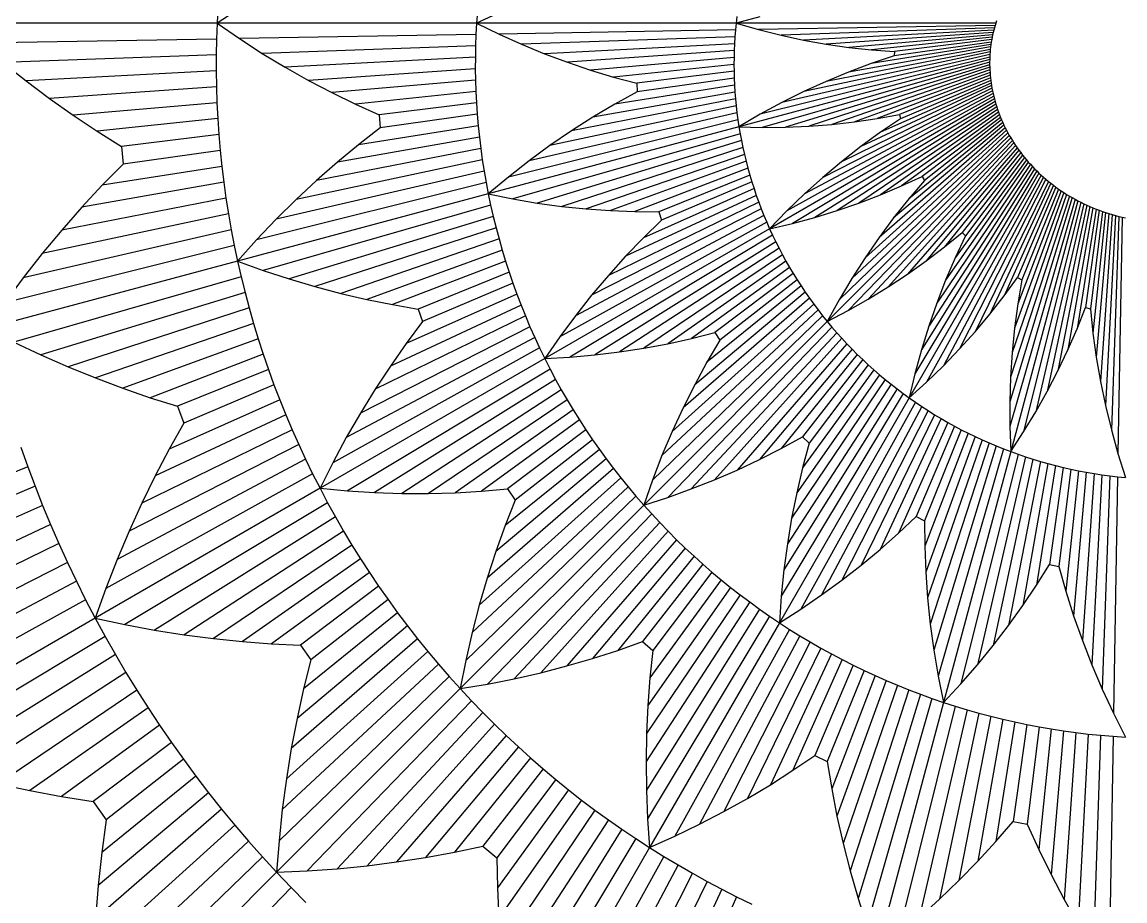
# Model space of a CAD drawing. Header units: metres. Extents: x -32.5 to 30, y -28.8 to 31.2.
# Drawn here: x -21.26 to -0.01, y -16.9 to 0.02 of the extents above; entities that cross this region are included whole.
import ezdxf

# ---------------------------------------------------------------- set-up
doc = ezdxf.new("R2010")
doc.units = ezdxf.units.M
for name, color, linetype in [('Fill', 3, 'Continuous'), ('Inner', 2, 'Continuous'), ('Outer', 1, 'Continuous')]:
    doc.layers.add(name, color=color, linetype=linetype)

msp = doc.modelspace()

# ---------------------------------------------------------------- linework, layer by layer
at = {"layer": 'Fill'}
for p, q in [((-17.5, 0), (-22.5, 0)), ((-12.5, 0), (-17.5, 0)), ((-7.5, 0), (-12.5, 0)), ((-2.5, 0), (-7.5, 0)), ((-7.513, -0.131), (-12.068, -0.211)), ((-2.514, -0.044), (-7.068, -0.123)), ((-2.526, -0.088), (-6.635, -0.232)), ((-2.538, -0.133), (-6.2, -0.325)), ((-2.549, -0.178), (-5.764, -0.403)), ((-17.511, -0.306), (-22.066, -0.385)), ((-12.512, -0.218), (-17.067, -0.298)), ((-7.523, -0.263), (-11.632, -0.406)), ((-7.531, -0.395), (-11.193, -0.587)), ((-2.56, -0.224), (-5.327, -0.466)), ((-2.593, -0.411), (-4.897, -0.776)), ((-2.569, -0.27), (-4.89, -0.514)), ((-2.586, -0.363), (-4.456, -0.626)), ((-2.578, -0.317), (-4.453, -0.547)), ((-17.517, -0.612), (-21.626, -0.755)), ((-12.52, -0.437), (-16.629, -0.581)), ((-7.537, -0.527), (-10.752, -0.752)), ((-2.612, -0.603), (-6.618, -1.528)), ((-2.608, -0.554), (-6.195, -1.317)), ((-2.604, -0.506), (-5.767, -1.121)), ((-2.599, -0.458), (-5.334, -0.941)), ((-12.524, -0.656), (-16.186, -0.848)), ((-7.541, -0.66), (-10.308, -0.902)), ((-7.542, -0.793), (-9.862, -1.037)), ((-2.616, -0.701), (-7.446, -1.995)), ((-2.614, -0.652), (-7.035, -1.754)), ((-2.617, -0.75), (-6.996, -2.006)), ((-2.617, -0.8), (-6.548, -2.002)), ((-17.518, -0.918), (-21.179, -1.11)), ((-12.525, -0.876), (-15.739, -1.101)), ((-7.541, -0.926), (-9.415, -1.156)), ((-7.537, -1.059), (-9.408, -1.322)), ((-2.615, -0.85), (-6.103, -1.983)), ((-2.613, -0.9), (-5.66, -1.949)), ((-2.61, -0.95), (-5.221, -1.9)), ((-2.606, -1), (-4.785, -1.837)), ((-2.601, -1.051), (-4.353, -1.759)), ((-17.513, -1.225), (-20.727, -1.449)), ((-12.522, -1.095), (-15.289, -1.338)), ((-7.531, -1.193), (-9.836, -1.558)), ((-2.572, -1.254), (-5.468, -2.667)), ((-2.58, -1.203), (-5.098, -2.377)), ((-2.588, -1.152), (-4.72, -2.101)), ((-2.595, -1.102), (-4.334, -1.84)), ((-12.514, -1.315), (-14.835, -1.559)), ((-7.512, -1.46), (-10.675, -2.075)), ((-7.523, -1.326), (-10.258, -1.809)), ((-2.526, -1.458), (-6.856, -3.958)), ((-2.539, -1.407), (-6.523, -3.616)), ((-2.551, -1.356), (-6.181, -3.286)), ((-2.562, -1.305), (-5.829, -2.97)), ((-17.503, -1.531), (-20.27, -1.773)), ((-12.503, -1.535), (-14.378, -1.765)), ((-7.499, -1.594), (-11.086, -2.356)), ((-2.512, -1.509), (-6.417, -3.856)), ((-2.497, -1.56), (-5.983, -3.739)), ((-2.481, -1.611), (-5.556, -3.608)), ((-2.464, -1.662), (-5.135, -3.464)), ((-17.487, -1.838), (-19.808, -2.082)), ((-12.488, -1.755), (-14.359, -2.018)), ((-7.466, -1.861), (-11.886, -2.964)), ((-7.484, -1.728), (-11.489, -2.653)), ((-2.446, -1.713), (-4.722, -3.306)), ((-2.427, -1.763), (-4.315, -3.135)), ((-2.407, -1.814), (-3.916, -2.951)), ((-2.386, -1.864), (-3.874, -3.027)), ((-12.47, -1.975), (-14.774, -2.34)), ((-7.446, -1.995), (-12.275, -3.289)), ((-2.265, -2.112), (-5.272, -4.916)), ((-2.291, -2.063), (-5.016, -4.517)), ((-2.317, -2.014), (-4.748, -4.128)), ((-2.341, -1.964), (-4.469, -3.75)), ((-2.364, -1.914), (-4.177, -3.383)), ((-17.466, -2.145), (-19.341, -2.375)), ((-12.447, -2.195), (-15.182, -2.677)), ((-7.423, -2.129), (-11.802, -3.384)), ((-7.398, -2.262), (-11.33, -3.464)), ((-2.21, -2.21), (-5.745, -5.745)), ((-2.238, -2.161), (-5.515, -5.326)), ((-2.18, -2.258), (-5.345, -5.535)), ((-2.15, -2.306), (-4.954, -5.312)), ((-17.44, -2.451), (-19.31, -2.714)), ((-12.42, -2.414), (-15.583, -3.029)), ((-7.371, -2.395), (-10.858, -3.528)), ((-7.341, -2.528), (-10.388, -3.577)), ((-2.119, -2.353), (-4.572, -5.078)), ((-2.087, -2.4), (-4.201, -4.832)), ((-2.053, -2.447), (-3.839, -4.575)), ((-2.019, -2.493), (-3.487, -4.307)), ((-1.984, -2.539), (-3.147, -4.028)), ((-17.408, -2.757), (-19.713, -3.122)), ((-12.39, -2.634), (-15.976, -3.396)), ((-7.309, -2.66), (-9.919, -3.61)), ((-1.793, -2.761), (-3.79, -5.836)), ((-1.833, -2.717), (-3.635, -5.389)), ((-1.872, -2.674), (-3.465, -4.949)), ((-1.91, -2.629), (-3.282, -4.517)), ((-1.948, -2.584), (-3.084, -4.093)), ((-12.356, -2.853), (-16.361, -3.777)), ((-7.274, -2.792), (-9.453, -3.628)), ((-7.237, -2.924), (-8.989, -3.632)), ((-1.667, -2.887), (-4.167, -7.217)), ((-1.71, -2.845), (-4.056, -6.75)), ((-1.752, -2.803), (-3.93, -6.29)), ((-1.623, -2.928), (-3.831, -6.912)), ((-1.578, -2.968), (-3.508, -6.598)), ((-17.371, -3.063), (-20.106, -3.545)), ((-12.317, -3.071), (-16.738, -4.173)), ((-7.156, -3.186), (-9.288, -4.135)), ((-7.198, -3.055), (-8.937, -3.793)), ((-1.532, -3.007), (-3.197, -6.274)), ((-1.486, -3.046), (-2.898, -5.942)), ((-1.438, -3.084), (-2.612, -5.601)), ((-1.39, -3.121), (-2.339, -5.253)), ((-1.34, -3.158), (-2.078, -4.897)), ((-17.328, -3.368), (-20.491, -3.983)), ((-12.275, -3.289), (-17.105, -4.583)), ((-7.112, -3.316), (-9.63, -4.49)), ((-1.027, -3.36), (-2.229, -7.292)), ((-0.972, -3.391), (-2.228, -7.77)), ((-1.082, -3.329), (-2.215, -6.816)), ((-1.135, -3.296), (-2.184, -6.343)), ((-1.188, -3.263), (-2.138, -5.873)), ((-1.239, -3.229), (-2.076, -5.407)), ((-1.29, -3.194), (-1.998, -4.945)), ((-12.229, -3.507), (-16.608, -4.762)), ((-7.017, -3.575), (-10.284, -5.24)), ((-7.066, -3.446), (-9.962, -4.859)), ((-0.917, -3.421), (-2.211, -8.251)), ((-0.86, -3.45), (-1.962, -7.87)), ((-0.803, -3.478), (-1.728, -7.484)), ((-0.745, -3.505), (-1.507, -7.092)), ((-0.686, -3.531), (-1.301, -6.694)), ((-0.627, -3.556), (-1.109, -6.292)), ((-0.567, -3.58), (-0.932, -5.885)), ((-0.506, -3.603), (-0.769, -5.474)), ((-17.281, -3.673), (-20.867, -4.435)), ((-12.18, -3.724), (-16.111, -4.926)), ((-6.965, -3.704), (-10.595, -5.634)), ((-0.445, -3.626), (-0.675, -5.5)), ((-0.383, -3.647), (-0.627, -5.967)), ((-0.321, -3.667), (-0.563, -6.434)), ((-0.258, -3.685), (-0.482, -6.9)), ((-0.194, -3.703), (-0.386, -7.365)), ((-0.13, -3.72), (-0.273, -7.829)), ((-0.065, -3.736), (-0.145, -8.29)), ((-17.227, -3.977), (-21.233, -4.902)), ((-12.126, -3.94), (-15.613, -5.073)), ((-6.856, -3.958), (-11.186, -6.458)), ((-6.912, -3.831), (-10.896, -6.04)), ((-12.068, -4.156), (-15.115, -5.205)), ((-6.798, -4.085), (-10.703, -6.431)), ((-6.737, -4.21), (-10.224, -6.388)), ((-17.169, -4.281), (-21.589, -5.383)), ((-12.007, -4.37), (-14.617, -5.32)), ((-6.674, -4.334), (-9.75, -6.331)), ((-6.609, -4.458), (-9.281, -6.26)), ((-17.105, -4.583), (-21.935, -5.877)), ((-11.942, -4.584), (-14.12, -5.42)), ((-6.542, -4.581), (-8.817, -6.174)), ((-17.036, -4.885), (-21.415, -6.141)), ((-11.873, -4.797), (-13.624, -5.505)), ((-6.472, -4.702), (-8.36, -6.074)), ((-6.4, -4.823), (-7.909, -5.96)), ((-11.8, -5.009), (-13.539, -5.747)), ((-6.25, -5.061), (-8.063, -6.529)), ((-6.326, -4.942), (-7.814, -6.105)), ((-16.961, -5.186), (-20.893, -6.388)), ((-11.724, -5.22), (-13.855, -6.169)), ((-6.09, -5.294), (-8.522, -7.408)), ((-6.171, -5.178), (-8.299, -6.964)), ((-16.881, -5.485), (-20.368, -6.618)), ((-11.644, -5.429), (-14.161, -6.603)), ((-5.922, -5.522), (-8.929, -8.326)), ((-6.007, -5.409), (-8.732, -7.862)), ((-11.559, -5.638), (-14.456, -7.05)), ((-5.835, -5.634), (-9.112, -8.799)), ((-16.796, -5.783), (-19.843, -6.832)), ((-11.472, -5.845), (-14.739, -7.51)), ((-5.745, -5.745), (-9.281, -9.281)), ((-5.654, -5.855), (-8.818, -9.132)), ((-16.706, -6.08), (-19.316, -7.03)), ((-11.38, -6.051), (-15.01, -7.981)), ((-5.56, -5.963), (-8.364, -8.969)), ((-5.465, -6.069), (-7.918, -8.794)), ((-11.285, -6.255), (-15.269, -8.464)), ((-5.367, -6.174), (-7.481, -8.606)), ((-5.267, -6.277), (-7.053, -8.405)), ((-16.61, -6.376), (-18.788, -7.212)), ((-11.186, -6.458), (-15.516, -8.958)), ((-5.166, -6.379), (-6.634, -8.192)), ((-5.062, -6.479), (-6.225, -7.968)), ((-4.957, -6.578), (-6.093, -8.086)), ((-16.509, -6.67), (-18.26, -7.378)), ((-11.084, -6.66), (-14.989, -9.006)), ((-4.74, -6.769), (-6.333, -9.045)), ((-4.849, -6.674), (-6.221, -8.562)), ((-16.403, -6.963), (-18.142, -7.701)), ((-10.978, -6.86), (-14.464, -9.038)), ((-4.516, -6.954), (-6.513, -10.029)), ((-4.629, -6.863), (-6.431, -9.534)), ((-10.868, -7.058), (-13.943, -9.055)), ((-4.167, -7.217), (-6.667, -11.547)), ((-4.285, -7.131), (-6.631, -11.036)), ((-4.401, -7.044), (-6.58, -10.53)), ((-16.292, -7.253), (-18.423, -8.203)), ((-10.754, -7.254), (-13.426, -9.056)), ((-4.047, -7.301), (-6.255, -11.285)), ((-3.925, -7.382), (-5.855, -11.012)), ((-16.175, -7.543), (-18.693, -8.717)), ((-10.638, -7.449), (-12.913, -9.042)), ((-10.517, -7.641), (-12.405, -9.013)), ((-3.802, -7.462), (-5.467, -10.729)), ((-3.677, -7.54), (-5.09, -10.436)), ((-3.551, -7.616), (-4.725, -10.133)), ((-16.053, -7.83), (-18.95, -9.242)), ((-10.393, -7.832), (-11.902, -8.969)), ((-3.423, -7.689), (-4.372, -9.821)), ((-3.294, -7.76), (-4.032, -9.499)), ((-3.163, -7.83), (-3.871, -9.581)), ((-10.266, -8.021), (-11.754, -9.184)), ((-3.031, -7.897), (-3.867, -10.075)), ((-2.898, -7.961), (-3.848, -10.572)), ((-2.763, -8.024), (-3.812, -11.07)), ((-15.927, -8.115), (-19.194, -9.78)), ((-10.135, -8.207), (-11.949, -9.676)), ((-2.627, -8.084), (-3.76, -11.571)), ((-2.489, -8.142), (-3.691, -12.073)), ((-2.351, -8.197), (-3.606, -12.577)), ((-2.211, -8.251), (-3.505, -13.08)), ((-15.795, -8.398), (-19.425, -10.328)), ((-10.001, -8.392), (-12.129, -10.177)), ((-2.07, -8.301), (-3.172, -12.722)), ((-1.928, -8.35), (-2.853, -12.356)), ((-1.785, -8.396), (-2.547, -11.982)), ((-1.64, -8.439), (-2.255, -11.602)), ((-1.495, -8.48), (-1.978, -11.216)), ((-21.145, -8.543), (-22.896, -9.251)), ((-15.658, -8.679), (-19.643, -10.888)), ((-9.864, -8.574), (-12.295, -10.688)), ((-1.349, -8.519), (-1.714, -10.823)), ((-1.202, -8.555), (-1.465, -10.425)), ((-1.055, -8.588), (-1.285, -10.463)), ((-0.906, -8.619), (-1.15, -10.94)), ((-0.757, -8.648), (-0.999, -11.415)), ((-0.606, -8.673), (-0.831, -11.888)), ((-0.456, -8.696), (-0.648, -12.358)), ((-21.005, -8.916), (-22.744, -9.654)), ((-9.723, -8.754), (-12.448, -11.208)), ((-0.304, -8.717), (-0.448, -12.826)), ((-0.152, -8.735), (-0.232, -13.29)), ((-15.516, -8.958), (-19.846, -11.458)), ((-9.431, -9.108), (-12.708, -12.272)), ((-9.579, -8.932), (-12.585, -11.736)), ((-20.859, -9.287), (-22.991, -10.236)), ((-15.369, -9.235), (-19.274, -11.581)), ((-9.281, -9.281), (-12.816, -12.816)), ((-15.218, -9.509), (-18.704, -11.688)), ((-9.127, -9.451), (-12.292, -12.728)), ((-20.707, -9.656), (-23.224, -10.83)), ((-8.97, -9.619), (-11.774, -12.626)), ((-15.061, -9.781), (-18.136, -11.778)), ((-8.81, -9.785), (-11.264, -12.51)), ((-8.647, -9.947), (-10.761, -12.379)), ((-20.547, -10.022), (-23.444, -11.434)), ((-14.9, -10.05), (-17.571, -11.852)), ((-8.481, -10.108), (-10.267, -12.235)), ((-20.382, -10.385), (-23.649, -12.05)), ((-14.733, -10.316), (-17.009, -11.91)), ((-8.312, -10.265), (-9.781, -12.078)), ((-14.562, -10.58), (-16.45, -11.952)), ((-8.14, -10.419), (-9.303, -11.908)), ((-7.966, -10.571), (-9.102, -12.079)), ((-20.21, -10.746), (-23.84, -12.676)), ((-7.788, -10.719), (-9.16, -12.607)), ((-14.387, -10.841), (-15.895, -11.978)), ((-7.425, -11.008), (-9.227, -13.679)), ((-7.608, -10.865), (-9.201, -13.141)), ((-20.031, -11.103), (-24.016, -13.312)), ((-14.206, -11.099), (-15.695, -12.262)), ((-7.239, -11.147), (-9.236, -14.222)), ((-19.846, -11.458), (-24.177, -13.958)), ((-14.021, -11.354), (-15.834, -12.822)), ((-7.051, -11.284), (-9.229, -14.77)), ((-6.86, -11.417), (-9.206, -15.322)), ((-13.831, -11.606), (-15.959, -13.391)), ((-6.667, -11.547), (-9.167, -15.877)), ((-6.471, -11.674), (-8.679, -15.658)), ((-19.655, -11.81), (-23.56, -14.156)), ((-13.637, -11.855), (-16.069, -13.969)), ((-6.273, -11.797), (-8.203, -15.427)), ((-13.439, -12.1), (-16.163, -14.554)), ((-6.072, -11.917), (-7.737, -15.184)), ((-5.869, -12.034), (-7.282, -14.93)), ((-19.458, -12.159), (-22.944, -14.337)), ((-5.664, -12.147), (-6.838, -14.665)), ((-5.457, -12.257), (-6.406, -14.388)), ((-19.254, -12.504), (-22.33, -14.501)), ((-13.235, -12.342), (-16.242, -15.146)), ((-5.248, -12.363), (-5.986, -14.102)), ((-5.036, -12.465), (-5.744, -14.217)), ((-13.028, -12.581), (-16.305, -15.746)), ((-4.823, -12.564), (-5.659, -14.743)), ((-4.608, -12.66), (-5.558, -15.27)), ((-19.045, -12.846), (-21.716, -14.648)), ((-12.816, -12.816), (-16.352, -16.352)), ((-4.391, -12.751), (-5.44, -15.798)), ((-4.172, -12.839), (-5.305, -16.326)), ((-3.951, -12.923), (-5.153, -16.855)), ((-12.6, -13.048), (-15.765, -16.325)), ((-3.729, -13.004), (-4.984, -17.383)), ((-3.505, -13.08), (-4.799, -17.91)), ((-3.279, -13.153), (-4.381, -17.573)), ((-18.829, -13.184), (-21.105, -14.778)), ((-12.38, -13.276), (-15.184, -16.283)), ((-3.052, -13.222), (-3.977, -17.227)), ((-2.824, -13.287), (-3.586, -16.873)), ((-2.594, -13.347), (-3.209, -16.51)), ((-18.607, -13.519), (-20.495, -14.891)), ((-12.156, -13.5), (-14.609, -16.225)), ((-2.364, -13.404), (-2.846, -16.14)), ((-2.131, -13.457), (-2.496, -15.762)), ((-1.898, -13.506), (-2.161, -15.377)), ((-1.664, -13.551), (-1.894, -15.426)), ((-1.429, -13.592), (-1.672, -15.912)), ((-11.928, -13.721), (-14.041, -16.153)), ((-1.192, -13.628), (-1.434, -16.396)), ((-0.955, -13.661), (-1.18, -16.875)), ((-0.717, -13.69), (-0.909, -17.351)), ((-0.479, -13.714), (-0.622, -17.822)), ((-0.24, -13.734), (-0.319, -18.289)), ((-18.38, -13.85), (-19.888, -14.987)), ((-11.695, -13.938), (-13.481, -16.066)), ((-18.146, -14.177), (-19.635, -15.34)), ((-11.459, -14.151), (-12.927, -15.964)), ((-11.219, -14.359), (-12.382, -15.848)), ((-17.907, -14.501), (-19.72, -15.969)), ((-10.975, -14.564), (-12.112, -16.073)), ((-17.662, -14.82), (-19.789, -16.605)), ((-10.727, -14.765), (-12.099, -16.652)), ((-10.476, -14.961), (-12.069, -17.236)), ((-17.411, -15.135), (-19.843, -17.249)), ((-10.221, -15.153), (-12.023, -17.824)), ((-17.154, -15.446), (-19.879, -17.899)), ((-9.962, -15.341), (-11.959, -18.416)), ((-9.7, -15.524), (-11.879, -19.01)), ((-9.435, -15.703), (-11.781, -19.608)), ((-16.892, -15.752), (-19.899, -18.556)), ((-9.167, -15.877), (-11.667, -20.207)), ((-16.625, -16.054), (-19.902, -19.219)), ((-8.895, -16.047), (-11.103, -20.031)), ((-16.352, -16.352), (-19.887, -19.887)), ((-8.62, -16.212), (-10.55, -19.842)), ((-8.342, -16.372), (-10.007, -19.639)), ((-8.061, -16.528), (-9.474, -19.424)), ((-16.074, -16.645), (-19.238, -19.922)), ((-7.777, -16.679), (-8.951, -19.196)), ((-7.491, -16.824), (-8.44, -18.956))]:
    msp.add_line(p, q, dxfattribs=at)
at = {"layer": 'Inner'}
for p, q in [((-17.483, 0.305), (-17.5, 0)), ((-12.484, 0.218), (-12.5, 0)), ((-17.5, 0), (-17.511, -0.306)), ((-12.5, 0), (-12.512, -0.218)), ((-7.5, 0), (-7.513, -0.131)), ((-7.485, 0.131), (-7.5, 0)), ((-2.5, 0), (-2.514, -0.044)), ((-2.486, 0.043), (-2.5, 0)), ((-7.513, -0.131), (-7.523, -0.263)), ((-2.549, -0.178), (-2.56, -0.224)), ((-2.538, -0.133), (-2.549, -0.178)), ((-2.526, -0.088), (-2.538, -0.133)), ((-2.514, -0.044), (-2.526, -0.088)), ((-17.511, -0.306), (-17.517, -0.612)), ((-12.512, -0.218), (-12.52, -0.437)), ((-7.531, -0.395), (-7.537, -0.527)), ((-7.523, -0.263), (-7.531, -0.395)), ((-2.593, -0.411), (-2.599, -0.458)), ((-2.586, -0.363), (-2.593, -0.411)), ((-2.578, -0.317), (-2.586, -0.363)), ((-2.569, -0.27), (-2.578, -0.317)), ((-2.56, -0.224), (-2.569, -0.27)), ((-17.517, -0.612), (-17.518, -0.918)), ((-12.52, -0.437), (-12.524, -0.656)), ((-7.537, -0.527), (-7.541, -0.66)), ((-2.612, -0.603), (-2.614, -0.652)), ((-2.608, -0.554), (-2.612, -0.603)), ((-2.604, -0.506), (-2.608, -0.554)), ((-2.599, -0.458), (-2.604, -0.506)), ((-12.524, -0.656), (-12.525, -0.876)), ((-7.541, -0.66), (-7.542, -0.793)), ((-7.542, -0.793), (-7.541, -0.926)), ((-2.616, -0.701), (-2.617, -0.75)), ((-2.617, -0.75), (-2.617, -0.8)), ((-2.617, -0.8), (-2.615, -0.85)), ((-2.614, -0.652), (-2.616, -0.701)), ((-17.518, -0.918), (-17.513, -1.225)), ((-12.525, -0.876), (-12.522, -1.095)), ((-7.541, -0.926), (-7.537, -1.059)), ((-7.537, -1.059), (-7.531, -1.193)), ((-2.615, -0.85), (-2.613, -0.9)), ((-2.613, -0.9), (-2.61, -0.95)), ((-2.61, -0.95), (-2.606, -1)), ((-2.606, -1), (-2.601, -1.051)), ((-2.601, -1.051), (-2.595, -1.102)), ((-17.513, -1.225), (-17.503, -1.531)), ((-12.522, -1.095), (-12.514, -1.315)), ((-7.531, -1.193), (-7.523, -1.326)), ((-2.595, -1.102), (-2.588, -1.152)), ((-2.588, -1.152), (-2.58, -1.203)), ((-2.58, -1.203), (-2.572, -1.254)), ((-2.572, -1.254), (-2.562, -1.305)), ((-12.514, -1.315), (-12.503, -1.535)), ((-7.523, -1.326), (-7.512, -1.46)), ((-7.512, -1.46), (-7.499, -1.594)), ((-2.562, -1.305), (-2.551, -1.356)), ((-2.551, -1.356), (-2.539, -1.407)), ((-2.539, -1.407), (-2.526, -1.458)), ((-2.526, -1.458), (-2.512, -1.509)), ((-17.503, -1.531), (-17.487, -1.838)), ((-12.503, -1.535), (-12.488, -1.755)), ((-7.499, -1.594), (-7.484, -1.728)), ((-2.512, -1.509), (-2.497, -1.56)), ((-2.497, -1.56), (-2.481, -1.611)), ((-2.481, -1.611), (-2.464, -1.662)), ((-2.464, -1.662), (-2.446, -1.713)), ((-17.487, -1.838), (-17.466, -2.145)), ((-12.488, -1.755), (-12.47, -1.975)), ((-7.484, -1.728), (-7.466, -1.861)), ((-7.466, -1.861), (-7.446, -1.995)), ((-2.446, -1.713), (-2.427, -1.763)), ((-2.427, -1.763), (-2.407, -1.814)), ((-2.407, -1.814), (-2.386, -1.864)), ((-2.386, -1.864), (-2.364, -1.914)), ((-12.47, -1.975), (-12.447, -2.195)), ((-7.446, -1.995), (-7.423, -2.129)), ((-2.364, -1.914), (-2.341, -1.964)), ((-2.341, -1.964), (-2.317, -2.014)), ((-2.317, -2.014), (-2.291, -2.063)), ((-2.291, -2.063), (-2.265, -2.112)), ((-2.265, -2.112), (-2.238, -2.161)), ((-17.466, -2.145), (-17.44, -2.451)), ((-12.447, -2.195), (-12.42, -2.414)), ((-7.423, -2.129), (-7.398, -2.262)), ((-7.398, -2.262), (-7.371, -2.395)), ((-2.238, -2.161), (-2.21, -2.21)), ((-2.21, -2.21), (-2.18, -2.258)), ((-2.18, -2.258), (-2.15, -2.306)), ((-2.15, -2.306), (-2.119, -2.353)), ((-17.44, -2.451), (-17.408, -2.757)), ((-12.42, -2.414), (-12.39, -2.634)), ((-7.371, -2.395), (-7.341, -2.528)), ((-7.341, -2.528), (-7.309, -2.66)), ((-2.119, -2.353), (-2.087, -2.4)), ((-2.087, -2.4), (-2.053, -2.447)), ((-2.053, -2.447), (-2.019, -2.493)), ((-2.019, -2.493), (-1.984, -2.539)), ((-1.984, -2.539), (-1.948, -2.584)), ((-17.408, -2.757), (-17.371, -3.063)), ((-12.39, -2.634), (-12.356, -2.853)), ((-7.309, -2.66), (-7.274, -2.792)), ((-1.948, -2.584), (-1.91, -2.629)), ((-1.91, -2.629), (-1.872, -2.674)), ((-1.872, -2.674), (-1.833, -2.717)), ((-1.833, -2.717), (-1.793, -2.761)), ((-1.793, -2.761), (-1.752, -2.803)), ((-12.356, -2.853), (-12.317, -3.071)), ((-7.274, -2.792), (-7.237, -2.924)), ((-7.237, -2.924), (-7.198, -3.055)), ((-1.752, -2.803), (-1.71, -2.845)), ((-1.71, -2.845), (-1.667, -2.887)), ((-1.667, -2.887), (-1.623, -2.928)), ((-1.623, -2.928), (-1.578, -2.968)), ((-1.578, -2.968), (-1.532, -3.007)), ((-17.371, -3.063), (-17.328, -3.368)), ((-12.317, -3.071), (-12.275, -3.289)), ((-7.198, -3.055), (-7.156, -3.186)), ((-7.156, -3.186), (-7.112, -3.316)), ((-1.532, -3.007), (-1.486, -3.046)), ((-1.486, -3.046), (-1.438, -3.084)), ((-1.438, -3.084), (-1.39, -3.121)), ((-1.39, -3.121), (-1.34, -3.158)), ((-1.34, -3.158), (-1.29, -3.194)), ((-17.328, -3.368), (-17.281, -3.673)), ((-12.275, -3.289), (-12.229, -3.507)), ((-7.112, -3.316), (-7.066, -3.446)), ((-1.29, -3.194), (-1.239, -3.229)), ((-1.239, -3.229), (-1.188, -3.263)), ((-1.188, -3.263), (-1.135, -3.296)), ((-1.135, -3.296), (-1.082, -3.329)), ((-1.082, -3.329), (-1.027, -3.36)), ((-1.027, -3.36), (-0.972, -3.391)), ((-0.972, -3.391), (-0.917, -3.421)), ((-12.229, -3.507), (-12.18, -3.724)), ((-7.066, -3.446), (-7.017, -3.575)), ((-7.017, -3.575), (-6.965, -3.704)), ((-0.917, -3.421), (-0.86, -3.45)), ((-0.86, -3.45), (-0.803, -3.478)), ((-0.803, -3.478), (-0.745, -3.505)), ((-0.745, -3.505), (-0.686, -3.531)), ((-0.686, -3.531), (-0.627, -3.556)), ((-0.627, -3.556), (-0.567, -3.58)), ((-0.567, -3.58), (-0.506, -3.603)), ((-0.506, -3.603), (-0.445, -3.626)), ((-17.281, -3.673), (-17.227, -3.977)), ((-12.18, -3.724), (-12.126, -3.94)), ((-6.965, -3.704), (-6.912, -3.831)), ((-0.445, -3.626), (-0.383, -3.647)), ((-0.383, -3.647), (-0.321, -3.667)), ((-0.321, -3.667), (-0.258, -3.685)), ((-0.258, -3.685), (-0.194, -3.703)), ((-0.194, -3.703), (-0.13, -3.72)), ((-0.13, -3.72), (-0.065, -3.736)), ((-0.065, -3.736), (0, -3.75)), ((-17.227, -3.977), (-17.169, -4.281)), ((-12.126, -3.94), (-12.068, -4.156)), ((-6.912, -3.831), (-6.856, -3.958)), ((-6.856, -3.958), (-6.798, -4.085)), ((-12.068, -4.156), (-12.007, -4.37)), ((-6.798, -4.085), (-6.737, -4.21)), ((-6.737, -4.21), (-6.674, -4.334)), ((-17.169, -4.281), (-17.105, -4.583)), ((-12.007, -4.37), (-11.942, -4.584)), ((-6.674, -4.334), (-6.609, -4.458)), ((-6.609, -4.458), (-6.542, -4.581)), ((-17.105, -4.583), (-17.036, -4.885)), ((-11.942, -4.584), (-11.873, -4.797)), ((-6.542, -4.581), (-6.472, -4.702)), ((-17.036, -4.885), (-16.961, -5.186)), ((-11.873, -4.797), (-11.8, -5.009)), ((-6.472, -4.702), (-6.4, -4.823)), ((-6.4, -4.823), (-6.326, -4.942)), ((-11.8, -5.009), (-11.724, -5.22)), ((-6.326, -4.942), (-6.25, -5.061)), ((-6.25, -5.061), (-6.171, -5.178)), ((-16.961, -5.186), (-16.881, -5.485)), ((-11.724, -5.22), (-11.644, -5.429)), ((-6.171, -5.178), (-6.09, -5.294)), ((-6.09, -5.294), (-6.007, -5.409)), ((-16.881, -5.485), (-16.796, -5.783)), ((-11.644, -5.429), (-11.559, -5.638)), ((-6.007, -5.409), (-5.922, -5.522)), ((-5.922, -5.522), (-5.835, -5.634)), ((-11.559, -5.638), (-11.472, -5.845)), ((-5.835, -5.634), (-5.745, -5.745)), ((-16.796, -5.783), (-16.706, -6.08)), ((-11.472, -5.845), (-11.38, -6.051)), ((-5.745, -5.745), (-5.654, -5.855)), ((-5.654, -5.855), (-5.56, -5.963)), ((-16.706, -6.08), (-16.61, -6.376)), ((-11.38, -6.051), (-11.285, -6.255)), ((-5.56, -5.963), (-5.465, -6.069)), ((-5.465, -6.069), (-5.367, -6.174)), ((-11.285, -6.255), (-11.186, -6.458)), ((-5.367, -6.174), (-5.267, -6.277)), ((-5.267, -6.277), (-5.166, -6.379)), ((-16.61, -6.376), (-16.509, -6.67)), ((-11.186, -6.458), (-11.084, -6.66)), ((-5.166, -6.379), (-5.062, -6.479)), ((-5.062, -6.479), (-4.957, -6.578)), ((-4.957, -6.578), (-4.849, -6.674)), ((-16.509, -6.67), (-16.403, -6.963)), ((-11.084, -6.66), (-10.978, -6.86)), ((-4.849, -6.674), (-4.74, -6.769)), ((-4.74, -6.769), (-4.629, -6.863)), ((-16.403, -6.963), (-16.292, -7.253)), ((-10.978, -6.86), (-10.868, -7.058)), ((-4.629, -6.863), (-4.516, -6.954)), ((-4.516, -6.954), (-4.401, -7.044)), ((-10.868, -7.058), (-10.754, -7.254)), ((-4.401, -7.044), (-4.285, -7.131)), ((-4.285, -7.131), (-4.167, -7.217)), ((-4.167, -7.217), (-4.047, -7.301)), ((-16.292, -7.253), (-16.175, -7.543)), ((-10.754, -7.254), (-10.638, -7.449)), ((-4.047, -7.301), (-3.925, -7.382)), ((-3.925, -7.382), (-3.802, -7.462)), ((-16.175, -7.543), (-16.053, -7.83)), ((-10.638, -7.449), (-10.517, -7.641)), ((-10.517, -7.641), (-10.393, -7.832)), ((-3.802, -7.462), (-3.677, -7.54)), ((-3.677, -7.54), (-3.551, -7.616)), ((-3.551, -7.616), (-3.423, -7.689)), ((-16.053, -7.83), (-15.927, -8.115)), ((-10.393, -7.832), (-10.266, -8.021)), ((-3.423, -7.689), (-3.294, -7.76)), ((-3.294, -7.76), (-3.163, -7.83)), ((-3.163, -7.83), (-3.031, -7.897)), ((-10.266, -8.021), (-10.135, -8.207)), ((-3.031, -7.897), (-2.898, -7.961)), ((-2.898, -7.961), (-2.763, -8.024)), ((-2.763, -8.024), (-2.627, -8.084)), ((-21.278, -8.168), (-21.145, -8.543)), ((-15.927, -8.115), (-15.795, -8.398)), ((-10.135, -8.207), (-10.001, -8.392)), ((-2.627, -8.084), (-2.489, -8.142)), ((-2.489, -8.142), (-2.351, -8.197)), ((-2.351, -8.197), (-2.211, -8.251)), ((-2.211, -8.251), (-2.07, -8.301)), ((-15.795, -8.398), (-15.658, -8.679)), ((-10.001, -8.392), (-9.864, -8.574)), ((-2.07, -8.301), (-1.928, -8.35)), ((-1.928, -8.35), (-1.785, -8.396)), ((-1.785, -8.396), (-1.64, -8.439)), ((-1.64, -8.439), (-1.495, -8.48)), ((-1.495, -8.48), (-1.349, -8.519)), ((-21.145, -8.543), (-21.005, -8.916)), ((-15.658, -8.679), (-15.516, -8.958)), ((-9.864, -8.574), (-9.723, -8.754)), ((-1.349, -8.519), (-1.202, -8.555)), ((-1.202, -8.555), (-1.055, -8.588)), ((-1.055, -8.588), (-0.906, -8.619)), ((-0.906, -8.619), (-0.757, -8.648)), ((-0.757, -8.648), (-0.606, -8.673)), ((-0.606, -8.673), (-0.456, -8.696)), ((-0.456, -8.696), (-0.304, -8.717)), ((-21.005, -8.916), (-20.859, -9.287)), ((-9.723, -8.754), (-9.579, -8.932)), ((-0.304, -8.717), (-0.152, -8.735)), ((-0.152, -8.735), (0, -8.75)), ((-15.516, -8.958), (-15.369, -9.235)), ((-9.579, -8.932), (-9.431, -9.108)), ((-9.431, -9.108), (-9.281, -9.281)), ((-20.859, -9.287), (-20.707, -9.656)), ((-15.369, -9.235), (-15.218, -9.509)), ((-9.281, -9.281), (-9.127, -9.451)), ((-15.218, -9.509), (-15.061, -9.781)), ((-9.127, -9.451), (-8.97, -9.619)), ((-20.707, -9.656), (-20.547, -10.022)), ((-8.97, -9.619), (-8.81, -9.785)), ((-15.061, -9.781), (-14.9, -10.05)), ((-8.81, -9.785), (-8.647, -9.947)), ((-8.647, -9.947), (-8.481, -10.108)), ((-20.547, -10.022), (-20.382, -10.385)), ((-14.9, -10.05), (-14.733, -10.316)), ((-8.481, -10.108), (-8.312, -10.265)), ((-20.382, -10.385), (-20.21, -10.746)), ((-14.733, -10.316), (-14.562, -10.58)), ((-8.312, -10.265), (-8.14, -10.419)), ((-14.562, -10.58), (-14.387, -10.841)), ((-8.14, -10.419), (-7.966, -10.571)), ((-7.966, -10.571), (-7.788, -10.719)), ((-20.21, -10.746), (-20.031, -11.103)), ((-7.788, -10.719), (-7.608, -10.865)), ((-14.387, -10.841), (-14.206, -11.099)), ((-7.608, -10.865), (-7.425, -11.008)), ((-7.425, -11.008), (-7.239, -11.147)), ((-20.031, -11.103), (-19.846, -11.458)), ((-14.206, -11.099), (-14.021, -11.354)), ((-7.239, -11.147), (-7.051, -11.284)), ((-19.846, -11.458), (-19.655, -11.81)), ((-14.021, -11.354), (-13.831, -11.606)), ((-7.051, -11.284), (-6.86, -11.417)), ((-6.86, -11.417), (-6.667, -11.547)), ((-13.831, -11.606), (-13.637, -11.855)), ((-6.667, -11.547), (-6.471, -11.674)), ((-6.471, -11.674), (-6.273, -11.797)), ((-19.655, -11.81), (-19.458, -12.159)), ((-13.637, -11.855), (-13.439, -12.1)), ((-6.273, -11.797), (-6.072, -11.917)), ((-13.439, -12.1), (-13.235, -12.342)), ((-6.072, -11.917), (-5.869, -12.034)), ((-5.869, -12.034), (-5.664, -12.147)), ((-19.458, -12.159), (-19.254, -12.504)), ((-5.664, -12.147), (-5.457, -12.257)), ((-5.457, -12.257), (-5.248, -12.363)), ((-19.254, -12.504), (-19.045, -12.846)), ((-13.235, -12.342), (-13.028, -12.581)), ((-5.248, -12.363), (-5.036, -12.465)), ((-5.036, -12.465), (-4.823, -12.564)), ((-13.028, -12.581), (-12.816, -12.816)), ((-4.823, -12.564), (-4.608, -12.66)), ((-4.608, -12.66), (-4.391, -12.751)), ((-19.045, -12.846), (-18.829, -13.184)), ((-12.816, -12.816), (-12.6, -13.048)), ((-4.391, -12.751), (-4.172, -12.839)), ((-4.172, -12.839), (-3.951, -12.923)), ((-3.951, -12.923), (-3.729, -13.004)), ((-12.6, -13.048), (-12.38, -13.276)), ((-3.729, -13.004), (-3.505, -13.08)), ((-3.505, -13.08), (-3.279, -13.153)), ((-3.279, -13.153), (-3.052, -13.222)), ((-18.829, -13.184), (-18.607, -13.519)), ((-12.38, -13.276), (-12.156, -13.5)), ((-3.052, -13.222), (-2.824, -13.287)), ((-2.824, -13.287), (-2.594, -13.347)), ((-2.594, -13.347), (-2.364, -13.404)), ((-18.607, -13.519), (-18.38, -13.85)), ((-12.156, -13.5), (-11.928, -13.721)), ((-2.364, -13.404), (-2.131, -13.457)), ((-2.131, -13.457), (-1.898, -13.506)), ((-1.898, -13.506), (-1.664, -13.551)), ((-1.664, -13.551), (-1.429, -13.592)), ((-1.429, -13.592), (-1.192, -13.628)), ((-11.928, -13.721), (-11.695, -13.938)), ((-1.192, -13.628), (-0.955, -13.661)), ((-0.955, -13.661), (-0.717, -13.69)), ((-0.717, -13.69), (-0.479, -13.714)), ((-0.479, -13.714), (-0.24, -13.734)), ((-0.24, -13.734), (0, -13.75)), ((-18.38, -13.85), (-18.146, -14.177)), ((-11.695, -13.938), (-11.459, -14.151)), ((-18.146, -14.177), (-17.907, -14.501)), ((-11.459, -14.151), (-11.219, -14.359)), ((-11.219, -14.359), (-10.975, -14.564)), ((-17.907, -14.501), (-17.662, -14.82)), ((-10.975, -14.564), (-10.727, -14.765)), ((-17.662, -14.82), (-17.411, -15.135)), ((-10.727, -14.765), (-10.476, -14.961)), ((-10.476, -14.961), (-10.221, -15.153)), ((-17.411, -15.135), (-17.154, -15.446)), ((-10.221, -15.153), (-9.962, -15.341)), ((-17.154, -15.446), (-16.892, -15.752)), ((-9.962, -15.341), (-9.7, -15.524)), ((-9.7, -15.524), (-9.435, -15.703)), ((-9.435, -15.703), (-9.167, -15.877)), ((-16.892, -15.752), (-16.625, -16.054)), ((-9.167, -15.877), (-8.895, -16.047)), ((-16.625, -16.054), (-16.352, -16.352)), ((-8.895, -16.047), (-8.62, -16.212)), ((-16.352, -16.352), (-16.074, -16.645)), ((-8.62, -16.212), (-8.342, -16.372)), ((-8.342, -16.372), (-8.061, -16.528)), ((-8.061, -16.528), (-7.777, -16.679)), ((-16.074, -16.645), (-15.79, -16.933)), ((-7.777, -16.679), (-7.491, -16.824)), ((-7.491, -16.824), (-7.201, -16.965))]:
    msp.add_line(p, q, dxfattribs=at)
at = {"layer": 'Outer'}
for p, q in [((-17.039, 0.297), (-17.5, 0)), ((-17.5, 0), (-17.067, -0.298)), ((-12.04, 0.21), (-12.5, 0)), ((-12.5, 0), (-12.068, -0.211)), ((-7.041, 0.123), (-7.5, 0)), ((-7.5, 0), (-7.068, -0.123)), ((-12.068, -0.211), (-11.632, -0.406)), ((-7.068, -0.123), (-6.635, -0.232)), ((-17.067, -0.298), (-16.629, -0.581)), ((-11.632, -0.406), (-11.193, -0.587)), ((-6.635, -0.232), (-6.2, -0.325)), ((-6.2, -0.325), (-5.764, -0.403)), ((-5.764, -0.403), (-5.327, -0.466)), ((-16.629, -0.581), (-16.186, -0.848)), ((-11.193, -0.587), (-10.752, -0.752)), ((-5.327, -0.466), (-4.89, -0.514)), ((-4.456, -0.626), (-4.897, -0.776)), ((-4.89, -0.514), (-4.453, -0.547)), ((-4.453, -0.547), (-4.456, -0.626)), ((-21.626, -0.755), (-21.179, -1.11)), ((-16.186, -0.848), (-15.739, -1.101)), ((-10.752, -0.752), (-10.308, -0.902)), ((-4.897, -0.776), (-5.334, -0.941)), ((-10.308, -0.902), (-9.862, -1.037)), ((-9.862, -1.037), (-9.415, -1.156)), ((-5.334, -0.941), (-5.767, -1.121)), ((-21.179, -1.11), (-20.727, -1.449)), ((-15.739, -1.101), (-15.289, -1.338)), ((-9.415, -1.156), (-9.408, -1.322)), ((-5.767, -1.121), (-6.195, -1.317)), ((-20.727, -1.449), (-20.27, -1.773)), ((-15.289, -1.338), (-14.835, -1.559)), ((-9.408, -1.322), (-9.836, -1.558)), ((-6.195, -1.317), (-6.618, -1.528)), ((-14.835, -1.559), (-14.378, -1.765)), ((-9.836, -1.558), (-10.258, -1.809)), ((-6.618, -1.528), (-7.035, -1.754)), ((-20.27, -1.773), (-19.808, -2.082)), ((-14.378, -1.765), (-14.359, -2.018)), ((-10.258, -1.809), (-10.675, -2.075)), ((-7.035, -1.754), (-7.446, -1.995)), ((-5.66, -1.949), (-5.221, -1.9)), ((-5.221, -1.9), (-4.785, -1.837)), ((-4.785, -1.837), (-4.353, -1.759)), ((-4.334, -1.84), (-4.72, -2.101)), ((-4.353, -1.759), (-4.334, -1.84)), ((-19.808, -2.082), (-19.341, -2.375)), ((-14.359, -2.018), (-14.774, -2.34)), ((-10.675, -2.075), (-11.086, -2.356)), ((-7.446, -1.995), (-6.996, -2.006)), ((-6.996, -2.006), (-6.548, -2.002)), ((-6.548, -2.002), (-6.103, -1.983)), ((-6.103, -1.983), (-5.66, -1.949)), ((-4.72, -2.101), (-5.098, -2.377)), ((-19.341, -2.375), (-19.31, -2.714)), ((-14.774, -2.34), (-15.182, -2.677)), ((-11.086, -2.356), (-11.489, -2.653)), ((-5.098, -2.377), (-5.468, -2.667)), ((-19.31, -2.714), (-19.713, -3.122)), ((-15.182, -2.677), (-15.583, -3.029)), ((-11.489, -2.653), (-11.886, -2.964)), ((-5.468, -2.667), (-5.829, -2.97)), ((-11.886, -2.964), (-12.275, -3.289)), ((-5.829, -2.97), (-6.181, -3.286)), ((-4.315, -3.135), (-3.916, -2.951)), ((-3.916, -2.951), (-3.874, -3.027)), ((-19.713, -3.122), (-20.106, -3.545)), ((-15.583, -3.029), (-15.976, -3.396)), ((-4.722, -3.306), (-4.315, -3.135)), ((-3.874, -3.027), (-4.177, -3.383)), ((-15.976, -3.396), (-16.361, -3.777)), ((-12.275, -3.289), (-11.802, -3.384)), ((-11.802, -3.384), (-11.33, -3.464)), ((-6.181, -3.286), (-6.523, -3.616)), ((-5.135, -3.464), (-4.722, -3.306)), ((-4.177, -3.383), (-4.469, -3.75)), ((-20.106, -3.545), (-20.491, -3.983)), ((-11.33, -3.464), (-10.858, -3.528)), ((-10.858, -3.528), (-10.388, -3.577)), ((-10.388, -3.577), (-9.919, -3.61)), ((-9.919, -3.61), (-9.453, -3.628)), ((-5.983, -3.739), (-5.556, -3.608)), ((-5.556, -3.608), (-5.135, -3.464)), ((-16.361, -3.777), (-16.738, -4.173)), ((-9.453, -3.628), (-8.989, -3.632)), ((-8.937, -3.793), (-9.288, -4.135)), ((-8.989, -3.632), (-8.937, -3.793)), ((-6.523, -3.616), (-6.856, -3.958)), ((-6.417, -3.856), (-5.983, -3.739)), ((-4.469, -3.75), (-4.748, -4.128)), ((-20.491, -3.983), (-20.867, -4.435)), ((-6.856, -3.958), (-6.417, -3.856)), ((-3.487, -4.307), (-3.147, -4.028)), ((-3.147, -4.028), (-3.084, -4.093)), ((-16.738, -4.173), (-17.105, -4.583)), ((-9.288, -4.135), (-9.63, -4.49)), ((-4.748, -4.128), (-5.016, -4.517)), ((-3.084, -4.093), (-3.282, -4.517)), ((-20.867, -4.435), (-21.233, -4.902)), ((-3.839, -4.575), (-3.487, -4.307)), ((-17.105, -4.583), (-16.608, -4.762)), ((-9.63, -4.49), (-9.962, -4.859)), ((-5.016, -4.517), (-5.272, -4.916)), ((-4.201, -4.832), (-3.839, -4.575)), ((-3.282, -4.517), (-3.465, -4.949)), ((-16.608, -4.762), (-16.111, -4.926)), ((-9.962, -4.859), (-10.284, -5.24)), ((-4.572, -5.078), (-4.201, -4.832)), ((-21.233, -4.902), (-21.589, -5.383)), ((-16.111, -4.926), (-15.613, -5.073)), ((-15.613, -5.073), (-15.115, -5.205)), ((-5.272, -4.916), (-5.515, -5.326)), ((-4.954, -5.312), (-4.572, -5.078)), ((-3.465, -4.949), (-3.635, -5.389)), ((-2.339, -5.253), (-2.078, -4.897)), ((-2.078, -4.897), (-1.998, -4.945)), ((-1.998, -4.945), (-2.076, -5.407)), ((-15.115, -5.205), (-14.617, -5.32)), ((-10.284, -5.24), (-10.595, -5.634)), ((-2.612, -5.601), (-2.339, -5.253)), ((-14.617, -5.32), (-14.12, -5.42)), ((-14.12, -5.42), (-13.624, -5.505)), ((-13.624, -5.505), (-13.539, -5.747)), ((-5.515, -5.326), (-5.745, -5.745)), ((-5.345, -5.535), (-4.954, -5.312)), ((-3.635, -5.389), (-3.79, -5.836)), ((-2.076, -5.407), (-2.138, -5.873)), ((-0.932, -5.885), (-0.769, -5.474)), ((-0.769, -5.474), (-0.675, -5.5)), ((-0.675, -5.5), (-0.627, -5.967)), ((-10.595, -5.634), (-10.896, -6.04)), ((-5.745, -5.745), (-5.345, -5.535)), ((-2.898, -5.942), (-2.612, -5.601)), ((-13.539, -5.747), (-13.855, -6.169)), ((-3.79, -5.836), (-3.93, -6.29)), ((-3.197, -6.274), (-2.898, -5.942)), ((-2.138, -5.873), (-2.184, -6.343)), ((-1.109, -6.292), (-0.932, -5.885)), ((-21.415, -6.141), (-20.893, -6.388)), ((-10.896, -6.04), (-11.186, -6.458)), ((-8.817, -6.174), (-8.36, -6.074)), ((-8.36, -6.074), (-7.909, -5.96)), ((-7.814, -6.105), (-8.063, -6.529)), ((-7.909, -5.96), (-7.814, -6.105)), ((-0.627, -5.967), (-0.563, -6.434)), ((-13.855, -6.169), (-14.161, -6.603)), ((-10.224, -6.388), (-9.75, -6.331)), ((-9.75, -6.331), (-9.281, -6.26)), ((-9.281, -6.26), (-8.817, -6.174)), ((-3.93, -6.29), (-4.056, -6.75)), ((-3.508, -6.598), (-3.197, -6.274)), ((-2.184, -6.343), (-2.215, -6.816)), ((-1.301, -6.694), (-1.109, -6.292)), ((-20.893, -6.388), (-20.368, -6.618)), ((-11.186, -6.458), (-10.703, -6.431)), ((-10.703, -6.431), (-10.224, -6.388)), ((-8.063, -6.529), (-8.299, -6.964)), ((-0.563, -6.434), (-0.482, -6.9)), ((-20.368, -6.618), (-19.843, -6.832)), ((-14.161, -6.603), (-14.456, -7.05)), ((-4.056, -6.75), (-4.167, -7.217)), ((-3.831, -6.912), (-3.508, -6.598)), ((-1.507, -7.092), (-1.301, -6.694)), ((-19.843, -6.832), (-19.316, -7.03)), ((-8.299, -6.964), (-8.522, -7.408)), ((-4.167, -7.217), (-3.831, -6.912)), ((-2.215, -6.816), (-2.229, -7.292)), ((-0.482, -6.9), (-0.386, -7.365)), ((-19.316, -7.03), (-18.788, -7.212)), ((-18.788, -7.212), (-18.26, -7.378)), ((-14.456, -7.05), (-14.739, -7.51)), ((-1.728, -7.484), (-1.507, -7.092)), ((-18.26, -7.378), (-18.142, -7.701)), ((-8.522, -7.408), (-8.732, -7.862)), ((-2.229, -7.292), (-2.228, -7.77)), ((-0.386, -7.365), (-0.273, -7.829)), ((-14.739, -7.51), (-15.01, -7.981)), ((-1.962, -7.87), (-1.728, -7.484)), ((-18.142, -7.701), (-18.423, -8.203)), ((-2.228, -7.77), (-2.211, -8.251)), ((-0.273, -7.829), (-0.145, -8.29)), ((-15.01, -7.981), (-15.269, -8.464)), ((-8.732, -7.862), (-8.929, -8.326)), ((-6.634, -8.192), (-6.225, -7.968)), ((-6.225, -7.968), (-6.093, -8.086)), ((-2.211, -8.251), (-1.962, -7.87)), ((-18.423, -8.203), (-18.693, -8.717)), ((-7.053, -8.405), (-6.634, -8.192)), ((-6.093, -8.086), (-6.221, -8.562)), ((-15.269, -8.464), (-15.516, -8.958)), ((-8.929, -8.326), (-9.112, -8.799)), ((-7.481, -8.606), (-7.053, -8.405)), ((-0.145, -8.29), (0, -8.75)), ((-7.918, -8.794), (-7.481, -8.606)), ((-6.221, -8.562), (-6.333, -9.045)), ((-18.693, -8.717), (-18.95, -9.242)), ((-9.112, -8.799), (-9.281, -9.281)), ((-8.364, -8.969), (-7.918, -8.794)), ((-15.516, -8.958), (-14.989, -9.006)), ((-14.989, -9.006), (-14.464, -9.038)), ((-14.464, -9.038), (-13.943, -9.055)), ((-13.943, -9.055), (-13.426, -9.056)), ((-13.426, -9.056), (-12.913, -9.042)), ((-12.913, -9.042), (-12.405, -9.013)), ((-12.405, -9.013), (-11.902, -8.969)), ((-11.902, -8.969), (-11.754, -9.184)), ((-9.281, -9.281), (-8.818, -9.132)), ((-8.818, -9.132), (-8.364, -8.969)), ((-6.333, -9.045), (-6.431, -9.534)), ((-18.95, -9.242), (-19.194, -9.78)), ((-11.754, -9.184), (-11.949, -9.676)), ((-6.431, -9.534), (-6.513, -10.029)), ((-4.372, -9.821), (-4.032, -9.499)), ((-4.032, -9.499), (-3.871, -9.581)), ((-11.949, -9.676), (-12.129, -10.177)), ((-3.871, -9.581), (-3.867, -10.075)), ((-19.194, -9.78), (-19.425, -10.328)), ((-4.725, -10.133), (-4.372, -9.821)), ((-12.129, -10.177), (-12.295, -10.688)), ((-6.513, -10.029), (-6.58, -10.53)), ((-5.09, -10.436), (-4.725, -10.133)), ((-3.867, -10.075), (-3.848, -10.572)), ((-19.425, -10.328), (-19.643, -10.888)), ((-6.58, -10.53), (-6.631, -11.036)), ((-5.467, -10.729), (-5.09, -10.436)), ((-3.848, -10.572), (-3.812, -11.07)), ((-1.714, -10.823), (-1.465, -10.425)), ((-1.465, -10.425), (-1.285, -10.463)), ((-1.285, -10.463), (-1.15, -10.94)), ((-12.295, -10.688), (-12.448, -11.208)), ((-5.855, -11.012), (-5.467, -10.729)), ((-1.978, -11.216), (-1.714, -10.823)), ((-19.643, -10.888), (-19.846, -11.458)), ((-6.631, -11.036), (-6.667, -11.547)), ((-6.255, -11.285), (-5.855, -11.012)), ((-1.15, -10.94), (-0.999, -11.415)), ((-12.448, -11.208), (-12.585, -11.736)), ((-3.812, -11.07), (-3.76, -11.571)), ((-2.255, -11.602), (-1.978, -11.216)), ((-19.846, -11.458), (-19.274, -11.581)), ((-6.667, -11.547), (-6.255, -11.285)), ((-0.999, -11.415), (-0.831, -11.888)), ((-19.274, -11.581), (-18.704, -11.688)), ((-3.76, -11.571), (-3.691, -12.073)), ((-2.547, -11.982), (-2.255, -11.602)), ((-18.704, -11.688), (-18.136, -11.778)), ((-18.136, -11.778), (-17.571, -11.852)), ((-17.571, -11.852), (-17.009, -11.91)), ((-12.585, -11.736), (-12.708, -12.272)), ((-0.831, -11.888), (-0.648, -12.358)), ((-17.009, -11.91), (-16.45, -11.952)), ((-16.45, -11.952), (-15.895, -11.978)), ((-15.895, -11.978), (-15.695, -12.262)), ((-10.267, -12.235), (-9.781, -12.078)), ((-9.781, -12.078), (-9.303, -11.908)), ((-9.303, -11.908), (-9.102, -12.079)), ((-9.102, -12.079), (-9.16, -12.607)), ((-3.691, -12.073), (-3.606, -12.577)), ((-2.853, -12.356), (-2.547, -11.982)), ((-15.695, -12.262), (-15.834, -12.822)), ((-12.708, -12.272), (-12.816, -12.816)), ((-10.761, -12.379), (-10.267, -12.235)), ((-11.774, -12.626), (-11.264, -12.51)), ((-11.264, -12.51), (-10.761, -12.379)), ((-3.172, -12.722), (-2.853, -12.356)), ((-0.648, -12.358), (-0.448, -12.826)), ((-12.816, -12.816), (-12.292, -12.728)), ((-12.292, -12.728), (-11.774, -12.626)), ((-9.16, -12.607), (-9.201, -13.141)), ((-3.606, -12.577), (-3.505, -13.08)), ((-3.505, -13.08), (-3.172, -12.722)), ((-15.834, -12.822), (-15.959, -13.391)), ((-0.448, -12.826), (-0.232, -13.29)), ((-9.201, -13.141), (-9.227, -13.679)), ((-0.232, -13.29), (0, -13.75)), ((-15.959, -13.391), (-16.069, -13.969)), ((-9.227, -13.679), (-9.236, -14.222)), ((-16.069, -13.969), (-16.163, -14.554)), ((-9.236, -14.222), (-9.229, -14.77)), ((-6.406, -14.388), (-5.986, -14.102)), ((-5.986, -14.102), (-5.744, -14.217)), ((-5.744, -14.217), (-5.659, -14.743)), ((-6.838, -14.665), (-6.406, -14.388)), ((-21.716, -14.648), (-21.105, -14.778)), ((-16.163, -14.554), (-16.242, -15.146)), ((-21.105, -14.778), (-20.495, -14.891)), ((-9.229, -14.77), (-9.206, -15.322)), ((-7.282, -14.93), (-6.838, -14.665)), ((-5.659, -14.743), (-5.558, -15.27)), ((-20.495, -14.891), (-19.888, -14.987)), ((-19.888, -14.987), (-19.635, -15.34)), ((-7.737, -15.184), (-7.282, -14.93)), ((-16.242, -15.146), (-16.305, -15.746)), ((-8.203, -15.427), (-7.737, -15.184)), ((-5.558, -15.27), (-5.44, -15.798)), ((-19.635, -15.34), (-19.72, -15.969)), ((-9.206, -15.322), (-9.167, -15.877)), ((-8.679, -15.658), (-8.203, -15.427)), ((-2.496, -15.762), (-2.161, -15.377)), ((-2.161, -15.377), (-1.894, -15.426)), ((-1.894, -15.426), (-1.672, -15.912)), ((-9.167, -15.877), (-8.679, -15.658)), ((-16.305, -15.746), (-16.352, -16.352)), ((-12.927, -15.964), (-12.382, -15.848)), ((-12.382, -15.848), (-12.112, -16.073)), ((-5.44, -15.798), (-5.305, -16.326)), ((-2.846, -16.14), (-2.496, -15.762)), ((-1.672, -15.912), (-1.434, -16.396)), ((-19.72, -15.969), (-19.789, -16.605)), ((-14.041, -16.153), (-13.481, -16.066)), ((-13.481, -16.066), (-12.927, -15.964)), ((-12.112, -16.073), (-12.099, -16.652)), ((-3.209, -16.51), (-2.846, -16.14)), ((-16.352, -16.352), (-15.765, -16.325)), ((-15.765, -16.325), (-15.184, -16.283)), ((-15.184, -16.283), (-14.609, -16.225)), ((-14.609, -16.225), (-14.041, -16.153)), ((-5.305, -16.326), (-5.153, -16.855)), ((-3.586, -16.873), (-3.209, -16.51)), ((-1.434, -16.396), (-1.18, -16.875)), ((-19.789, -16.605), (-19.843, -17.249)), ((-12.099, -16.652), (-12.069, -17.236)), ((-5.153, -16.855), (-4.984, -17.383)), ((-3.977, -17.227), (-3.586, -16.873)), ((-1.18, -16.875), (-0.909, -17.351))]:
    msp.add_line(p, q, dxfattribs=at)

doc.saveas('drawing.dxf')
